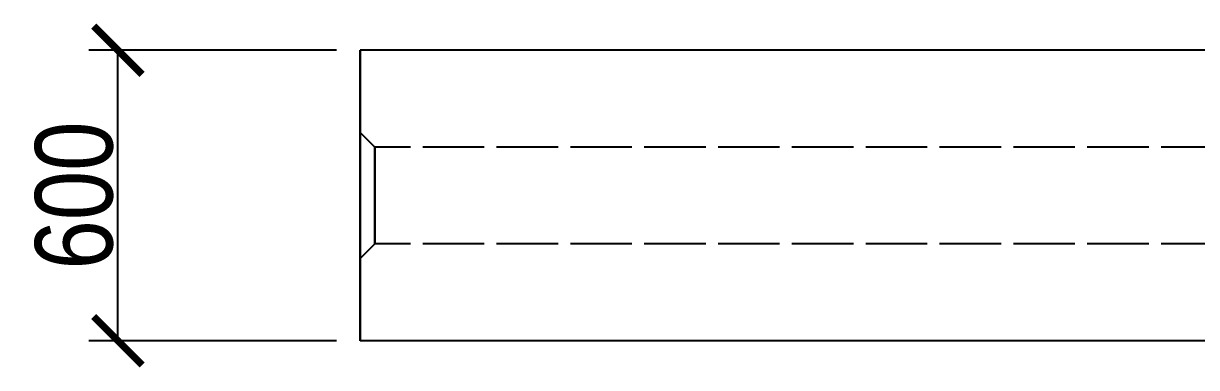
# Model space of a CAD drawing. Header units: millimetres. Extents: x -32 to 106, y -47 to 97.
# Drawn here: x 41.55 to 65.76, y -3.55 to 3.55 of the extents above; entities that cross this region are included whole.
import ezdxf

# ---------------------------------------------------------------- set-up
doc = ezdxf.new("R2010")
doc.units = ezdxf.units.MM
doc.linetypes.add('DASHED', pattern=[1.524, 1.27, -0.254])
for name, color, linetype in [('DIMS', 3, 'CONTINUOUS'), ('HIDDEN', 8, 'DASHED'), ('VISIBLE', 7, 'CONTINUOUS')]:
    doc.layers.add(name, color=color, linetype=linetype)
doc.styles.add('OpenSansCondensed-Light', font='OpenSansCondensed-Light.ttf')
doc.dimstyles.new('EZDXF', dxfattribs={"dimtxt": 0.25, "dimasz": 0.175, "dimexe": 0.375, "dimexo": 0.125, "dimgap": 0.1, "dimtad": 1, "dimlfac": 100, "dimzin": 12, "dimdsep": 46, "dimtxsty": 'OpenSansCondensed-Light', "dimblk": 'ARCHTICK', "dimcen": 2.5, "dimazin": 3, "dimtfac": 0.5, "dimtmove": 2, "dimatfit": 3})

# ---------------------------------------------------------------- blocks, each defined once
blk = doc.blocks.new('_ARCHTICK')
at = {"color": 0, "linetype": 'BYBLOCK', "const_width": 0.15}
blk.add_lwpolyline([(-0.5, -0.5), (0.5, 0.5)], dxfattribs=at)

msp = doc.modelspace()

# ---------------------------------------------------------------- linework, layer by layer
at = {"layer": 'HIDDEN'}
for points in [[(48.5, 3), (48.5, 2.90476), (48.5, 2.80952), (48.5, 2.71429), (48.5, 2.61905), (48.5, 2.52381), (48.5, 2.42857), (48.5, 2.33333), (48.5, 2.2381), (48.5, 2.14286), (48.5, 2.04762), (48.5, 1.95238), (48.5, 1.85714), (48.5, 1.7619), (48.5, 1.66667), (48.5, 1.57143), (48.5, 1.47619), (48.5, 1.38095), (48.5, 1.28571), (48.5, 1.19048), (48.5, 1.09524), (48.5, 1), (48.5, 0.90476), (48.5, 0.80952), (48.5, 0.71429), (48.5, 0.61905), (48.5, 0.52381), (48.5, 0.42857), (48.5, 0.33333), (48.5, 0.2381), (48.5, 0.14286), (48.5, 0.04762), (48.5, -0.04762), (48.5, -0.14286), (48.5, -0.2381), (48.5, -0.33333), (48.5, -0.42857), (48.5, -0.52381), (48.5, -0.61905), (48.5, -0.71429), (48.5, -0.80952), (48.5, -0.90476), (48.5, -1), (48.5, -1.09524), (48.5, -1.19048), (48.5, -1.28571), (48.5, -1.38095), (48.5, -1.47619), (48.5, -1.57143), (48.5, -1.66667), (48.5, -1.7619), (48.5, -1.85714), (48.5, -1.95238), (48.5, -2.04762), (48.5, -2.14286), (48.5, -2.2381), (48.5, -2.33333), (48.5, -2.42857), (48.5, -2.52381), (48.5, -2.61905), (48.5, -2.71429), (48.5, -2.80952), (48.5, -2.90476), (48.5, -3)], [(48.5, 0), (48.5, 0.02063), (48.5, 0.04127), (48.5, 0.0619), (48.5, 0.08254), (48.5, 0.10317), (48.5, 0.12381), (48.5, 0.14444), (48.5, 0.16508), (48.5, 0.18571), (48.5, 0.20635), (48.5, 0.22698), (48.5, 0.24762), (48.5, 0.26825), (48.5, 0.28889), (48.5, 0.30952), (48.5, 0.33016), (48.5, 0.35079), (48.5, 0.37143), (48.5, 0.39206), (48.5, 0.4127), (48.5, 0.43333), (48.5, 0.45397), (48.5, 0.4746), (48.5, 0.49524), (48.5, 0.51587), (48.5, 0.53651), (48.5, 0.55714), (48.5, 0.57778), (48.5, 0.59841), (48.5, 0.61905), (48.5, 0.63968), (48.5, 0.66032), (48.5, 0.68095), (48.5, 0.70159), (48.5, 0.72222), (48.5, 0.74286), (48.5, 0.76349), (48.5, 0.78413), (48.5, 0.80476), (48.5, 0.8254), (48.5, 0.84603), (48.5, 0.86667), (48.5, 0.8873), (48.5, 0.90794), (48.5, 0.92857), (48.5, 0.94921), (48.5, 0.96984), (48.5, 0.99048), (48.5, 1.01111), (48.5, 1.03175), (48.5, 1.05238), (48.5, 1.07302), (48.5, 1.09365), (48.5, 1.11429), (48.5, 1.13492), (48.5, 1.15556), (48.5, 1.17619), (48.5, 1.19683), (48.5, 1.21746), (48.5, 1.2381), (48.5, 1.25873), (48.5, 1.27937), (48.5, 1.3)], [(48.5, 1.3), (48.5, 1.25873), (48.5, 1.21746), (48.5, 1.17619), (48.5, 1.13492), (48.5, 1.09365), (48.5, 1.05238), (48.5, 1.01111), (48.5, 0.96984), (48.5, 0.92857), (48.5, 0.8873), (48.5, 0.84603), (48.5, 0.80476), (48.5, 0.76349), (48.5, 0.72222), (48.5, 0.68095), (48.5, 0.63968), (48.5, 0.59841), (48.5, 0.55714), (48.5, 0.51587), (48.5, 0.4746), (48.5, 0.43333), (48.5, 0.39206), (48.5, 0.35079), (48.5, 0.30952), (48.5, 0.26825), (48.5, 0.22698), (48.5, 0.18571), (48.5, 0.14444), (48.5, 0.10317), (48.5, 0.0619), (48.5, 0.02063), (48.5, -0.02063), (48.5, -0.0619), (48.5, -0.10317), (48.5, -0.14444), (48.5, -0.18571), (48.5, -0.22698), (48.5, -0.26825), (48.5, -0.30952), (48.5, -0.35079), (48.5, -0.39206), (48.5, -0.43333), (48.5, -0.4746), (48.5, -0.51587), (48.5, -0.55714), (48.5, -0.59841), (48.5, -0.63968), (48.5, -0.68095), (48.5, -0.72222), (48.5, -0.76349), (48.5, -0.80476), (48.5, -0.84603), (48.5, -0.8873), (48.5, -0.92857), (48.5, -0.96984), (48.5, -1.01111), (48.5, -1.05238), (48.5, -1.09365), (48.5, -1.13492), (48.5, -1.17619), (48.5, -1.21746), (48.5, -1.25873), (48.5, -1.3)], [(48.8, 1), (48.5, 1.3)], [(48.8, 0), (48.8, 0.01587), (48.8, 0.03175), (48.8, 0.04762), (48.8, 0.06349), (48.8, 0.07937), (48.8, 0.09524), (48.8, 0.11111), (48.8, 0.12698), (48.8, 0.14286), (48.8, 0.15873), (48.8, 0.1746), (48.8, 0.19048), (48.8, 0.20635), (48.8, 0.22222), (48.8, 0.2381), (48.8, 0.25397), (48.8, 0.26984), (48.8, 0.28571), (48.8, 0.30159), (48.8, 0.31746), (48.8, 0.33333), (48.8, 0.34921), (48.8, 0.36508), (48.8, 0.38095), (48.8, 0.39683), (48.8, 0.4127), (48.8, 0.42857), (48.8, 0.44444), (48.8, 0.46032), (48.8, 0.47619), (48.8, 0.49206), (48.8, 0.50794), (48.8, 0.52381), (48.8, 0.53968), (48.8, 0.55556), (48.8, 0.57143), (48.8, 0.5873), (48.8, 0.60317), (48.8, 0.61905), (48.8, 0.63492), (48.8, 0.65079), (48.8, 0.66667), (48.8, 0.68254), (48.8, 0.69841), (48.8, 0.71429), (48.8, 0.73016), (48.8, 0.74603), (48.8, 0.7619), (48.8, 0.77778), (48.8, 0.79365), (48.8, 0.80952), (48.8, 0.8254), (48.8, 0.84127), (48.8, 0.85714), (48.8, 0.87302), (48.8, 0.88889), (48.8, 0.90476), (48.8, 0.92063), (48.8, 0.93651), (48.8, 0.95238), (48.8, 0.96825), (48.8, 0.98413), (48.8, 1)], [(48.8, 1), (48.8, 0.96825), (48.8, 0.93651), (48.8, 0.90476), (48.8, 0.87302), (48.8, 0.84127), (48.8, 0.80952), (48.8, 0.77778), (48.8, 0.74603), (48.8, 0.71429), (48.8, 0.68254), (48.8, 0.65079), (48.8, 0.61905), (48.8, 0.5873), (48.8, 0.55556), (48.8, 0.52381), (48.8, 0.49206), (48.8, 0.46032), (48.8, 0.42857), (48.8, 0.39683), (48.8, 0.36508), (48.8, 0.33333), (48.8, 0.30159), (48.8, 0.26984), (48.8, 0.2381), (48.8, 0.20635), (48.8, 0.1746), (48.8, 0.14286), (48.8, 0.11111), (48.8, 0.07937), (48.8, 0.04762), (48.8, 0.01587), (48.8, -0.01587), (48.8, -0.04762), (48.8, -0.07937), (48.8, -0.11111), (48.8, -0.14286), (48.8, -0.1746), (48.8, -0.20635), (48.8, -0.2381), (48.8, -0.26984), (48.8, -0.30159), (48.8, -0.33333), (48.8, -0.36508), (48.8, -0.39683), (48.8, -0.42857), (48.8, -0.46032), (48.8, -0.49206), (48.8, -0.52381), (48.8, -0.55556), (48.8, -0.5873), (48.8, -0.61905), (48.8, -0.65079), (48.8, -0.68254), (48.8, -0.71429), (48.8, -0.74603), (48.8, -0.77778), (48.8, -0.80952), (48.8, -0.84127), (48.8, -0.87302), (48.8, -0.90476), (48.8, -0.93651), (48.8, -0.96825), (48.8, -1)], [(66.3, 1), (48.8, 1)], [(48.5, -1.3), (48.5, -1.27937), (48.5, -1.25873), (48.5, -1.2381), (48.5, -1.21746), (48.5, -1.19683), (48.5, -1.17619), (48.5, -1.15556), (48.5, -1.13492), (48.5, -1.11429), (48.5, -1.09365), (48.5, -1.07302), (48.5, -1.05238), (48.5, -1.03175), (48.5, -1.01111), (48.5, -0.99048), (48.5, -0.96984), (48.5, -0.94921), (48.5, -0.92857), (48.5, -0.90794), (48.5, -0.8873), (48.5, -0.86667), (48.5, -0.84603), (48.5, -0.8254), (48.5, -0.80476), (48.5, -0.78413), (48.5, -0.76349), (48.5, -0.74286), (48.5, -0.72222), (48.5, -0.70159), (48.5, -0.68095), (48.5, -0.66032), (48.5, -0.63968), (48.5, -0.61905), (48.5, -0.59841), (48.5, -0.57778), (48.5, -0.55714), (48.5, -0.53651), (48.5, -0.51587), (48.5, -0.49524), (48.5, -0.4746), (48.5, -0.45397), (48.5, -0.43333), (48.5, -0.4127), (48.5, -0.39206), (48.5, -0.37143), (48.5, -0.35079), (48.5, -0.33016), (48.5, -0.30952), (48.5, -0.28889), (48.5, -0.26825), (48.5, -0.24762), (48.5, -0.22698), (48.5, -0.20635), (48.5, -0.18571), (48.5, -0.16508), (48.5, -0.14444), (48.5, -0.12381), (48.5, -0.10317), (48.5, -0.08254), (48.5, -0.0619), (48.5, -0.04127), (48.5, -0.02063), (48.5, 0)], [(48.8, -1), (48.8, -0.98413), (48.8, -0.96825), (48.8, -0.95238), (48.8, -0.93651), (48.8, -0.92063), (48.8, -0.90476), (48.8, -0.88889), (48.8, -0.87302), (48.8, -0.85714), (48.8, -0.84127), (48.8, -0.8254), (48.8, -0.80952), (48.8, -0.79365), (48.8, -0.77778), (48.8, -0.7619), (48.8, -0.74603), (48.8, -0.73016), (48.8, -0.71429), (48.8, -0.69841), (48.8, -0.68254), (48.8, -0.66667), (48.8, -0.65079), (48.8, -0.63492), (48.8, -0.61905), (48.8, -0.60317), (48.8, -0.5873), (48.8, -0.57143), (48.8, -0.55556), (48.8, -0.53968), (48.8, -0.52381), (48.8, -0.50794), (48.8, -0.49206), (48.8, -0.47619), (48.8, -0.46032), (48.8, -0.44444), (48.8, -0.42857), (48.8, -0.4127), (48.8, -0.39683), (48.8, -0.38095), (48.8, -0.36508), (48.8, -0.34921), (48.8, -0.33333), (48.8, -0.31746), (48.8, -0.30159), (48.8, -0.28571), (48.8, -0.26984), (48.8, -0.25397), (48.8, -0.2381), (48.8, -0.22222), (48.8, -0.20635), (48.8, -0.19048), (48.8, -0.1746), (48.8, -0.15873), (48.8, -0.14286), (48.8, -0.12698), (48.8, -0.11111), (48.8, -0.09524), (48.8, -0.07937), (48.8, -0.06349), (48.8, -0.04762), (48.8, -0.03175), (48.8, -0.01587), (48.8, 0)], [(48.8, -1), (48.5, -1.3)], [(66.3, -1), (48.8, -1)]]:
    msp.add_lwpolyline(points, dxfattribs=at)
at = {"layer": 'VISIBLE'}
for points in [[(48.5, 0), (48.5, 0.04762), (48.5, 0.09524), (48.5, 0.14286), (48.5, 0.19048), (48.5, 0.2381), (48.5, 0.28571), (48.5, 0.33333), (48.5, 0.38095), (48.5, 0.42857), (48.5, 0.47619), (48.5, 0.52381), (48.5, 0.57143), (48.5, 0.61905), (48.5, 0.66667), (48.5, 0.71429), (48.5, 0.7619), (48.5, 0.80952), (48.5, 0.85714), (48.5, 0.90476), (48.5, 0.95238), (48.5, 1), (48.5, 1.04762), (48.5, 1.09524), (48.5, 1.14286), (48.5, 1.19048), (48.5, 1.2381), (48.5, 1.28571), (48.5, 1.33333), (48.5, 1.38095), (48.5, 1.42857), (48.5, 1.47619), (48.5, 1.52381), (48.5, 1.57143), (48.5, 1.61905), (48.5, 1.66667), (48.5, 1.71429), (48.5, 1.7619), (48.5, 1.80952), (48.5, 1.85714), (48.5, 1.90476), (48.5, 1.95238), (48.5, 2), (48.5, 2.04762), (48.5, 2.09524), (48.5, 2.14286), (48.5, 2.19048), (48.5, 2.2381), (48.5, 2.28571), (48.5, 2.33333), (48.5, 2.38095), (48.5, 2.42857), (48.5, 2.47619), (48.5, 2.52381), (48.5, 2.57143), (48.5, 2.61905), (48.5, 2.66667), (48.5, 2.71429), (48.5, 2.7619), (48.5, 2.80952), (48.5, 2.85714), (48.5, 2.90476), (48.5, 2.95238), (48.5, 3)], [(73.5, 3), (48.5, 3)], [(48.5, -3), (48.5, -2.95238), (48.5, -2.90476), (48.5, -2.85714), (48.5, -2.80952), (48.5, -2.7619), (48.5, -2.71429), (48.5, -2.66667), (48.5, -2.61905), (48.5, -2.57143), (48.5, -2.52381), (48.5, -2.47619), (48.5, -2.42857), (48.5, -2.38095), (48.5, -2.33333), (48.5, -2.28571), (48.5, -2.2381), (48.5, -2.19048), (48.5, -2.14286), (48.5, -2.09524), (48.5, -2.04762), (48.5, -2), (48.5, -1.95238), (48.5, -1.90476), (48.5, -1.85714), (48.5, -1.80952), (48.5, -1.7619), (48.5, -1.71429), (48.5, -1.66667), (48.5, -1.61905), (48.5, -1.57143), (48.5, -1.52381), (48.5, -1.47619), (48.5, -1.42857), (48.5, -1.38095), (48.5, -1.33333), (48.5, -1.28571), (48.5, -1.2381), (48.5, -1.19048), (48.5, -1.14286), (48.5, -1.09524), (48.5, -1.04762), (48.5, -1), (48.5, -0.95238), (48.5, -0.90476), (48.5, -0.85714), (48.5, -0.80952), (48.5, -0.7619), (48.5, -0.71429), (48.5, -0.66667), (48.5, -0.61905), (48.5, -0.57143), (48.5, -0.52381), (48.5, -0.47619), (48.5, -0.42857), (48.5, -0.38095), (48.5, -0.33333), (48.5, -0.28571), (48.5, -0.2381), (48.5, -0.19048), (48.5, -0.14286), (48.5, -0.09524), (48.5, -0.04762), (48.5, 0)], [(73.5, -3), (48.5, -3)]]:
    msp.add_lwpolyline(points, dxfattribs=at)

# ---------------------------------------------------------------- dimensions: what is measured, and where the dimension line sits
at = {"layer": 'DIMS'}
msp.add_linear_dim(base=(43.5, -3), p1=(48.51, -3), p2=(48.51, 3), angle=90, dimstyle='EZDXF', override={"dimtxt": 1.6, "dimasz": 1, "dimexe": 0.6, "dimexo": 0.5, "dimdec": 2}, dxfattribs=at).render()

doc.saveas('drawing.dxf')
